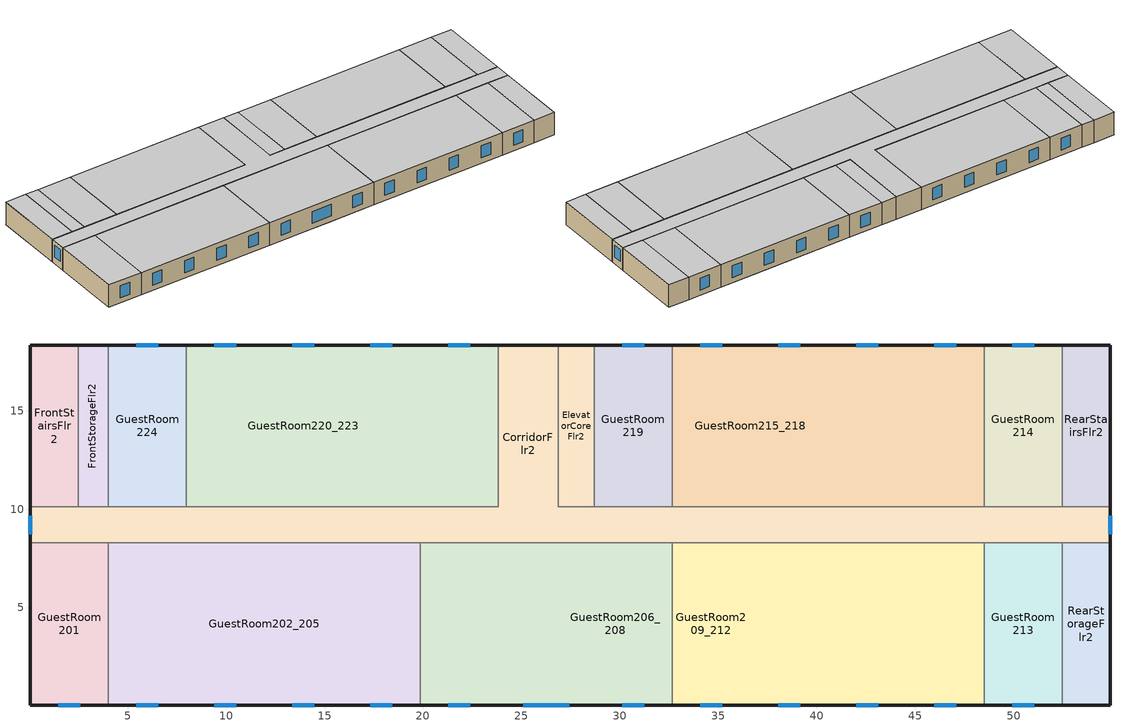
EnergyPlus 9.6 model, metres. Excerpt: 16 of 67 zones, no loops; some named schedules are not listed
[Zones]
RearStairsFlr2
 floor to RearStairsFlr1 (int_slab_floor): 54.91,10.11 52.47,10.11 52.47,18.34 54.91,18.34 z3.35
 wall outside (res_ext_wall): 54.91,10.11 54.91,18.34 52.47,18.34 z3.35:6.1
 wall to GuestRoom214 (int_wall): 52.47,18.34 52.47,10.11 z3.35:6.1
 wall to CorridorFlr2 (int_wall): 52.47,10.11 54.91,10.11 z3.35:6.1
 ceiling to RearStairsFlr3 (int_slab_ceiling): 52.47,10.11 54.91,10.11 54.91,18.34 52.47,18.34 z6.1
CorridorFlr2
 floor to CorridorFlr1 (int_slab_floor): 54.91,8.28 0.05,8.28 0.05,10.11 23.82,10.11 23.82,18.34 26.87,18.34 26.87,10.11 54.91,10.11 z3.35
 wall outside (res_ext_wall): 54.91,8.28 54.91,10.11 / 26.87,18.34 23.82,18.34 / 0.05,10.11 0.05,8.28 z3.35:6.1
 wall to GuestRoom214 (int_wall): 52.47,10.11 48.51,10.11 z3.35:6.1
 wall to GuestRoom215_218 (int_wall): 48.51,10.11 32.66,10.11 z3.35:6.1
 wall to GuestRoom219 (int_wall): 32.66,10.11 28.7,10.11 z3.35:6.1
 wall to ElevatorCoreFlr2 (int_wall): 28.7,10.11 26.87,10.11 26.87,18.34 z3.35:6.1
 wall to GuestRoom220_223 (int_wall): 23.82,18.34 23.82,10.11 7.97,10.11 z3.35:6.1
 wall to GuestRoom224 (int_wall): 7.97,10.11 4.01,10.11 z3.35:6.1
 wall to FrontStorageFlr2 (int_wall): 4.01,10.11 2.49,10.11 z3.35:6.1
 wall to FrontStairsFlr2 (int_wall): 2.49,10.11 0.05,10.11 z3.35:6.1
 wall to GuestRoom201 (int_wall): 0.05,8.28 4.01,8.28 z3.35:6.1
 wall to GuestRoom202_205 (int_wall): 4.01,8.28 19.86,8.28 z3.35:6.1
 wall to GuestRoom206_208 (int_wall): 19.86,8.28 32.66,8.28 z3.35:6.1
 wall to GuestRoom209_212 (int_wall): 32.66,8.28 48.51,8.28 z3.35:6.1
 wall to GuestRoom213 (int_wall): 48.51,8.28 52.47,8.28 z3.35:6.1
 wall to RearStorageFlr2 (int_wall): 52.47,8.28 54.91,8.28 z3.35:6.1
 window (ResWindow_U_0.38_SHGC_0.38): 54.91,8.73 54.91,9.66 / 0.05,9.66 0.05,8.73 z4.19:5.61
 ceiling to CorridorFlr3 (int_slab_ceiling): 0.05,8.28 54.91,8.28 54.91,10.11 26.87,10.11 26.87,18.34 23.82,18.34 23.82,10.11 0.05,10.11 z6.1
GuestRoom206_208
 floor to CorridorFlr1 (int_slab_floor): 26.87,0.05 23.82,0.05 23.82,8.28 26.87,8.28 z3.35
 floor to RestroomFlr1 (int_slab_floor): 23.82,0.05 19.86,0.05 19.86,8.28 23.82,8.28 z3.35
 floor to MeetingRoomFlr1 (int_slab_floor): 32.66,0.05 26.87,0.05 26.87,8.28 32.66,8.28 z3.35
 wall outside (res_ext_wall): 19.86,0.05 32.66,0.05 z3.35:6.1
 wall to GuestRoom202_205 (int_wall): 19.86,8.28 19.86,0.05 z3.35:6.1
 wall to GuestRoom209_212 (int_wall): 32.66,0.05 32.66,8.28 z3.35:6.1
 window (ResWindow_U_0.38_SHGC_0.38): 21.27,0.05 22.41,0.05 / 25.08,0.05 27.44,0.05 / 30.11,0.05 31.25,0.05 z4:5.45
 ceiling to GuestRoom306_308 (int_slab_ceiling): 19.86,0.05 32.66,0.05 32.66,8.28 19.86,8.28 z6.1
RearStorageFlr2
 floor to RearStorageFlr1 (int_slab_floor): 54.91,0.05 52.47,0.05 52.47,8.28 54.91,8.28 z3.35
 wall outside (res_ext_wall): 52.47,0.05 54.91,0.05 54.91,8.28 z3.35:6.1
 wall to GuestRoom213 (int_wall): 52.47,8.28 52.47,0.05 z3.35:6.1
 ceiling to RearStorageFlr3 (int_slab_ceiling): 52.47,0.05 54.91,0.05 54.91,8.28 52.47,8.28 z6.1
GuestRoom201
 floor to FrontLoungeFlr1 (int_slab_floor): 4.01,0.05 0.05,0.05 0.05,8.28 4.01,8.28 z3.35
 wall outside (res_ext_wall): 0.05,8.28 0.05,0.05 4.01,0.05 z3.35:6.1
 wall to GuestRoom202_205 (int_wall): 4.01,0.05 4.01,8.28 z3.35:6.1
 window (ResWindow_U_0.38_SHGC_0.38): 1.46,0.05 2.6,0.05 z4:5.45
 ceiling to GuestRoom301 (int_slab_ceiling): 0.05,0.05 4.01,0.05 4.01,8.28 0.05,8.28 z6.1
GuestRoom202_205
 floor to FrontLoungeFlr1 (int_slab_floor): 19.86,0.05 4.01,0.05 4.01,8.28 19.86,8.28 z3.35
 wall outside (res_ext_wall): 4.01,0.05 19.86,0.05 z3.35:6.1
 window (ResWindow_U_0.38_SHGC_0.38): 5.42,0.05 6.56,0.05 / 9.39,0.05 10.52,0.05 / 13.35,0.05 14.49,0.05 / 17.31,0.05 18.45,0.05 z4:5.45
 ceiling to GuestRoom302_305 (int_slab_ceiling): 4.01,0.05 19.86,0.05 19.86,8.28 4.01,8.28 z6.1
GuestRoom209_212
 floor to MeetingRoomFlr1 (int_slab_floor): 36.62,0.05 32.66,0.05 32.66,8.28 36.62,8.28 z3.35
 floor to MechanicalRoomFlr1 (int_slab_floor): 40.59,0.05 36.62,0.05 36.62,8.28 40.59,8.28 z3.35
 floor to GuestRoom101 (int_slab_floor): 44.55,0.05 40.59,0.05 40.59,8.28 44.55,8.28 z3.35
 floor to GuestRoom102 (int_slab_floor): 48.51,0.05 44.55,0.05 44.55,8.28 48.51,8.28 z3.35
 wall outside (res_ext_wall): 32.66,0.05 48.51,0.05 z3.35:6.1
 wall to GuestRoom213 (int_wall): 48.51,0.05 48.51,8.28 z3.35:6.1
 window (ResWindow_U_0.38_SHGC_0.38): 34.07,0.05 35.21,0.05 / 38.04,0.05 39.18,0.05 / 42,0.05 43.14,0.05 / 45.96,0.05 47.1,0.05 z4:5.45
 ceiling to GuestRoom309_312 (int_slab_ceiling): 32.66,0.05 48.51,0.05 48.51,8.28 32.66,8.28 z6.1
GuestRoom213
 floor to GuestRoom103 (int_slab_floor): 52.47,0.05 48.51,0.05 48.51,8.28 52.47,8.28 z3.35
 wall outside (res_ext_wall): 48.51,0.05 52.47,0.05 z3.35:6.1
 window (ResWindow_U_0.38_SHGC_0.38): 49.92,0.05 51.06,0.05 z4:5.45
 ceiling to GuestRoom313 (int_slab_ceiling): 48.51,0.05 52.47,0.05 52.47,8.28 48.51,8.28 z6.1
GuestRoom214
 floor to GuestRoom104 (int_slab_floor): 52.47,10.11 48.51,10.11 48.51,18.34 52.47,18.34 z3.35
 wall outside (res_ext_wall): 52.47,18.34 48.51,18.34 z3.35:6.1
 wall to GuestRoom215_218 (int_wall): 48.51,18.34 48.51,10.11 z3.35:6.1
 window (ResWindow_U_0.38_SHGC_0.38): 51.06,18.34 49.92,18.34 z4:5.45
 ceiling to GuestRoom314 (int_slab_ceiling): 48.51,10.11 52.47,10.11 52.47,18.34 48.51,18.34 z6.1
GuestRoom215_218
 floor to GuestRoom105 (int_slab_floor): 48.51,10.11 44.55,10.11 44.55,18.34 48.51,18.34 z3.35
 floor to EmployeeLoungeFlr1 (int_slab_floor): 44.55,10.11 40.59,10.11 40.59,18.34 44.55,18.34 z3.35
 floor to LaundryRoomFlr1 (int_slab_floor): 40.59,10.11 32.66,10.11 32.66,18.34 40.59,18.34 z3.35
 wall outside (res_ext_wall): 48.51,18.34 32.66,18.34 z3.35:6.1
 wall to GuestRoom219 (int_wall): 32.66,18.34 32.66,10.11 z3.35:6.1
 window (ResWindow_U_0.38_SHGC_0.38): 47.1,18.34 45.96,18.34 / 43.14,18.34 42,18.34 / 39.18,18.34 38.04,18.34 / 35.21,18.34 34.07,18.34 z4:5.45
 ceiling to GuestRoom315_318 (int_slab_ceiling): 32.66,10.11 48.51,10.11 48.51,18.34 32.66,18.34 z6.1
GuestRoom219
 floor to LaundryRoomFlr1 (int_slab_floor): 32.66,10.11 28.7,10.11 28.7,18.34 32.66,18.34 z3.35
 wall outside (res_ext_wall): 32.66,18.34 28.7,18.34 z3.35:6.1
 wall to ElevatorCoreFlr2 (int_wall): 28.7,18.34 28.7,10.11 z3.35:6.1
 window (ResWindow_U_0.38_SHGC_0.38): 31.25,18.34 30.11,18.34 z4:5.45
 ceiling to GuestRoom319 (int_slab_ceiling): 28.7,10.11 32.66,10.11 32.66,18.34 28.7,18.34 z6.1
ElevatorCoreFlr2
 floor to ElevatorCoreFlr1 (int_slab_floor): 28.7,10.11 26.87,10.11 26.87,18.34 28.7,18.34 z3.35
 wall outside (res_ext_wall): 28.7,18.34 26.87,18.34 z3.35:6.1
 ceiling to ElevatorCoreFlr3 (int_slab_ceiling): 26.87,10.11 28.7,10.11 28.7,18.34 26.87,18.34 z6.1
GuestRoom220_223
 floor to ExerciseCenterFlr1 (int_slab_floor): 23.82,10.11 19.86,10.11 19.86,18.34 23.82,18.34 z3.35
 floor to FrontOfficeFlr1 (int_slab_floor): 19.86,10.11 7.97,10.11 7.97,18.34 19.86,18.34 z3.35
 wall outside (res_ext_wall): 23.82,18.34 7.97,18.34 z3.35:6.1
 wall to GuestRoom224 (int_wall): 7.97,18.34 7.97,10.11 z3.35:6.1
 window (ResWindow_U_0.38_SHGC_0.38): 22.41,18.34 21.27,18.34 / 18.45,18.34 17.31,18.34 / 14.49,18.34 13.35,18.34 / 10.52,18.34 9.39,18.34 z4:5.45
 ceiling to GuestRoom320_323 (int_slab_ceiling): 7.97,10.11 23.82,10.11 23.82,18.34 7.97,18.34 z6.1
GuestRoom224
 floor to FrontOfficeFlr1 (int_slab_floor): 7.97,10.11 4.01,10.11 4.01,18.34 7.97,18.34 z3.35
 wall outside (res_ext_wall): 7.97,18.34 4.01,18.34 z3.35:6.1
 wall to FrontStorageFlr2 (int_wall): 4.01,18.34 4.01,10.11 z3.35:6.1
 window (ResWindow_U_0.38_SHGC_0.38): 6.56,18.34 5.42,18.34 z4:5.45
 ceiling to GuestRoom324 (int_slab_ceiling): 4.01,10.11 7.97,10.11 7.97,18.34 4.01,18.34 z6.1
FrontStairsFlr2
 floor to FrontStairsFlr1 (int_slab_floor): 2.49,10.11 0.05,10.11 0.05,18.34 2.49,18.34 z3.35
 wall outside (res_ext_wall): 2.49,18.34 0.05,18.34 0.05,10.11 z3.35:6.1
 wall to FrontStorageFlr2 (int_wall): 2.49,10.11 2.49,18.34 z3.35:6.1
 ceiling to FrontStairsFlr3 (int_slab_ceiling): 0.05,10.11 2.49,10.11 2.49,18.34 0.05,18.34 z6.1
FrontStorageFlr2
 floor to FrontStorageFlr1 (int_slab_floor): 4.01,10.11 2.49,10.11 2.49,18.34 4.01,18.34 z3.35
 wall outside (res_ext_wall): 4.01,18.34 2.49,18.34 z3.35:6.1
 ceiling to FrontStorageFlr3 (int_slab_ceiling): 2.49,10.11 4.01,10.11 4.01,18.34 2.49,18.34 z6.1
[Building]
HotelSmall: North Axis {deg}=180; Terrain=Suburbs; Loads Convergence Tolerance Value {W}=0.04; Temperature Convergence Tolerance Value {deltaC}=0.4; Solar Distribution=FullExterior; Maximum Number of Warmup Days=25; Minimum Number of Warmup Days=6
[Site:Location]
Denver-Aurora-Buckley.AFB_CO_USA WMO=724695: Latitude {deg}=39.72; Longitude {deg}=-104.75; Time Zone {hr}=-7; Elevation {m}=1726
[SizingPeriod:DesignDay] Day of Month=21; Dry-Bulb Temperature Range Modifier Type=DefaultMultipliers; Humidity Condition Type=Wetbulb; Barometric Pressure {Pa}=82237; Rain Indicator=No; Snow Indicator=No; Daylight Saving Time Indicator=No
Name | Month | Day Type | Maximum Dry-Bulb Temperature {C} | Daily Dry-Bulb Temperature Range {deltaC} | Wetbulb or DewPoint at Maximum Dry-Bulb {C} | Wind Speed {m/s} | Wind Direction {deg} | Solar Model Indicator | Sky Clearness | ASHRAE Clear Sky Optical Depth for Beam Irradiance (taub) | ASHRAE Clear Sky Optical Depth for Diffuse Irradiance (taud)
Denver-Aurora-Buckley.AFB_CO_USA Ann Htg 99.6% Condns DB | 12 | WinterDesignDay | -17.9 | 0 | -17.9 | 2.5 | 180 | ASHRAEClearSky | 0
Denver-Aurora-Buckley.AFB_CO_USA Ann Clg .4% Condns DB=>MWB | 7 | SummerDesignDay | 33.9 | 14.8 | 15 | 3.6 | 30 | ASHRAETau |  | 0.423 | 2.02
[Site:WaterMainsTemperature]
Calculation Method=Correlation; Annual Average Outdoor Air Temperature {C}=9.95; Maximum Difference In Monthly Average Outdoor Air Temperatures {deltaC}=23.7
[Site:GroundTemperature:FCfactorMethod]
7.1, 3, -1, 0.8, -0.2, 4.8, 6.1, 13.7, 22.2, 22.7, 21.7, 18.5
[Material:NoMass] Thermal Absorptance=0.9; Solar Absorptance=0.7
Name | Roughness | Thermal Resistance {m2-K/W} | Visible Absorptance
CP02 CARPET PAD | VeryRough | 0.21648 | 0.8
Res_Exterior_Wall_Insulation | MediumSmooth | 2.81828 | 0.7
[Construction]
int_wall: G01 13mm gypsum board, G01 13mm gypsum board
int_slab_floor: 100mm Normalweight concrete floor, CP02 CARPET PAD
int_slab_ceiling: CP02 CARPET PAD, 100mm Normalweight concrete floor
res_ext_wall: F07 25mm stucco, G01 16mm gypsum board, Res_Exterior_Wall_Insulation, G01 16mm gypsum board
ResWindow_U_0.38_SHGC_0.38: Residential Window Glazing Layer
[Material]
Name | Roughness | Thickness {m} | Conductivity {W/m-K} | Density {kg/m3} | Specific Heat {J/kg-K} | Thermal Absorptance | Solar Absorptance | Visible Absorptance
F07 25mm stucco | Smooth | 0.0254 | 0.72 | 1856 | 840 | 0.9 | 0.7 | 0.7
G01 13mm gypsum board | Smooth | 0.0127 | 0.16 | 800 | 1090 | 0.9 | 0.7 | 0.5
G01 16mm gypsum board | MediumSmooth | 0.0159 | 0.16 | 800 | 1090
100mm Normalweight concrete floor | MediumRough | 0.1016 | 2.31 | 2322 | 832
[WindowMaterial:SimpleGlazingSystem]
Residential Window Glazing Layer: U-Factor {W/m2-K}=2.15774; Solar Heat Gain Coefficient=0.38; Visible Transmittance=0.418
[Zone] Type=1; Multiplier=1
RearStairsFlr2; CorridorFlr2; RearStorageFlr2; GuestRoom201; GuestRoom202_205; GuestRoom206_208; GuestRoom209_212; GuestRoom213; GuestRoom214; GuestRoom215_218; ElevatorCoreFlr2; GuestRoom219; GuestRoom220_223; GuestRoom224; FrontStorageFlr2; FrontStairsFlr2
[People] Number of People Calculation Method=People; Fraction Radiant=0.3; Sensible Heat Fraction=autocalculate; Activity Level Schedule=Activity_Sch; Mean Radiant Temperature Calculation Type=ZoneAveraged
Name | Zone or ZoneList or Space or SpaceList | Number of People Schedule | Number of People
CorridorFlr2_People | CorridorFlr2 | AlwaysOff | 0
ElevatorCoreFlr2_People | ElevatorCoreFlr2 | AlwaysOff | 0
FrontStairsFlr2_People | FrontStairsFlr2 | AlwaysOff | 0
FrontStorageFlr2_People | FrontStorageFlr2 | AlwaysOff | 0
GuestRoom201_People | GuestRoom201 | AlwaysOff | 1.5
GuestRoom202_205_People | GuestRoom202_205 | GuestRoom_Occ_Sch | 6
GuestRoom206_208_People | GuestRoom206_208 | GuestRoom_Occ_Sch | 4.5
GuestRoom209_212_People | GuestRoom209_212 | GuestRoom_Occ_Sch | 6
GuestRoom213_People | GuestRoom213 | GuestRoom_Occ_Sch | 1.5
GuestRoom214_People | GuestRoom214 | GuestRoom_Occ_Sch | 1.5
GuestRoom215_218_People | GuestRoom215_218 | AlwaysOff | 6
GuestRoom219_People | GuestRoom219 | GuestRoom_Occ_Sch | 1.5
GuestRoom220_223_People | GuestRoom220_223 | GuestRoom_Occ_Sch | 6
GuestRoom224_People | GuestRoom224 | GuestRoom_Occ_Sch | 1.5
RearStairsFlr2_People | RearStairsFlr2 | AlwaysOff | 0
RearStorageFlr2_People | RearStorageFlr2 | AlwaysOff | 0
[Lights] Design Level Calculation Method=Watts/Area; Lighting Level {W}=0; Return Air Fraction=0; Fraction Radiant=0.7; Fraction Visible=0.2; Fraction Replaceable=1
Name | Zone or ZoneList or Space or SpaceList | Schedule | Watts per Zone Floor Area {W/m2}
CorridorFlr2_Lights | CorridorFlr2 | BLDG_LIGHT_CORRIDOR_SCH | 8.52502
ElevatorCoreFlr2_Lights | ElevatorCoreFlr2 | AlwaysOff | 0
FrontStairsFlr2_Lights | FrontStairsFlr2 | BLDG_LIGHT_STAIR_SCH | 6.24307
FrontStorageFlr2_Lights | FrontStorageFlr2 | BLDG_LIGHT_STORAGE_SCH | 4.9514
GuestRoom201_Lights | GuestRoom201 | AlwaysOff | 8.28821
GuestRoom202_205_Lights | GuestRoom202_205 | BLDG_LIGHT_GUESTROOM_SCH | 8.28821
GuestRoom206_208_Lights | GuestRoom206_208 | BLDG_LIGHT_GUESTROOM_SCH | 8.28821
GuestRoom209_212_Lights | GuestRoom209_212 | BLDG_LIGHT_GUESTROOM_SCH | 8.28821
GuestRoom213_Lights | GuestRoom213 | BLDG_LIGHT_GUESTROOM_SCH | 8.28821
GuestRoom214_Lights | GuestRoom214 | BLDG_LIGHT_GUESTROOM_SCH | 8.28821
GuestRoom215_218_Lights | GuestRoom215_218 | AlwaysOff | 8.28821
GuestRoom219_Lights | GuestRoom219 | BLDG_LIGHT_GUESTROOM_SCH | 8.28821
GuestRoom220_223_Lights | GuestRoom220_223 | BLDG_LIGHT_GUESTROOM_SCH | 8.28821
GuestRoom224_Lights | GuestRoom224 | BLDG_LIGHT_GUESTROOM_SCH | 8.28821
RearStairsFlr2_Lights | RearStairsFlr2 | BLDG_LIGHT_STAIR_SCH | 6.24307
RearStorageFlr2_Lights | RearStorageFlr2 | BLDG_LIGHT_STORAGE_SCH | 4.9514
[ElectricEquipment] Fraction Latent=0; Fraction Radiant=0.5; Fraction Lost=0
Name | Zone or ZoneList or Space or SpaceList | Schedule | Design Level Calculation Method | Design Level {W} | Watts per Zone Floor Area {W/m2}
CorridorFlr2_PlugLoad | CorridorFlr2 | AlwaysOff | EquipmentLevel | 0
ElevatorCoreFlr2_PlugLoad | ElevatorCoreFlr2 | AlwaysOff | EquipmentLevel | 0
FrontStairsFlr2_PlugLoad | FrontStairsFlr2 | AlwaysOff | EquipmentLevel | 0
FrontStorageFlr2_PlugLoad | FrontStorageFlr2 | AlwaysOff | EquipmentLevel | 0
GuestRoom201_PlugLoad | GuestRoom201 | AlwaysOff | Watts/Area |  | 11.8935
GuestRoom202_205_PlugLoad | GuestRoom202_205 | Guestroom_Eqp_Sch_Adva | Watts/Area |  | 11.8935
GuestRoom206_208_PlugLoad | GuestRoom206_208 | Guestroom_Eqp_Sch_Adva | Watts/Area |  | 11.8935
GuestRoom209_212_PlugLoad | GuestRoom209_212 | Guestroom_Eqp_Sch_Adva | Watts/Area |  | 11.8935
GuestRoom213_PlugLoad | GuestRoom213 | Guestroom_Eqp_Sch_Adva | Watts/Area |  | 11.8935
GuestRoom214_PlugLoad | GuestRoom214 | Guestroom_Eqp_Sch_Adva | Watts/Area |  | 11.8935
GuestRoom215_218_PlugLoad | GuestRoom215_218 | AlwaysOff | Watts/Area |  | 11.8935
GuestRoom219_PlugLoad | GuestRoom219 | Guestroom_Eqp_Sch_Adva | Watts/Area |  | 11.8935
GuestRoom220_223_PlugLoad | GuestRoom220_223 | Guestroom_Eqp_Sch_Adva | Watts/Area |  | 11.8935
GuestRoom224_PlugLoad | GuestRoom224 | Guestroom_Eqp_Sch_Adva | Watts/Area |  | 11.8935
RearStairsFlr2_PlugLoad | RearStairsFlr2 | AlwaysOff | EquipmentLevel | 0
RearStorageFlr2_PlugLoad | RearStorageFlr2 | AlwaysOff | EquipmentLevel | 0
[ZoneInfiltration:DesignFlowRate] Design Flow Rate Calculation Method=Flow/ExteriorArea; Design Flow Rate {m3/s}=0; Flow per Exterior Surface Area {m3/s-m2}=0.00056896; Constant Term Coefficient=0; Temperature Term Coefficient=0; Velocity Term Coefficient=0.224; Velocity Squared Term Coefficient=0
Name | Zone or ZoneList | Schedule
CorridorFlr2_Infiltration | CorridorFlr2 | AlwaysOn
ElevatorCoreFlr2_Infiltration | ElevatorCoreFlr2 | AlwaysOn
FrontStairsFlr2_Infiltration | FrontStairsFlr2 | AlwaysOn
FrontStorageFlr2_Infiltration | FrontStorageFlr2 | AlwaysOn
GuestRoom201_Infiltration | GuestRoom201 | GuestRoom_Infil_Sch
GuestRoom202_205_Infiltration | GuestRoom202_205 | GuestRoom_Infil_Sch
GuestRoom206_208_Infiltration | GuestRoom206_208 | GuestRoom_Infil_Sch
GuestRoom209_212_Infiltration | GuestRoom209_212 | GuestRoom_Infil_Sch
GuestRoom213_Infiltration | GuestRoom213 | GuestRoom_Infil_Sch
GuestRoom214_Infiltration | GuestRoom214 | GuestRoom_Infil_Sch
GuestRoom215_218_Infiltration | GuestRoom215_218 | GuestRoom_Infil_Sch
GuestRoom219_Infiltration | GuestRoom219 | GuestRoom_Infil_Sch
GuestRoom220_223_Infiltration | GuestRoom220_223 | GuestRoom_Infil_Sch
GuestRoom224_Infiltration | GuestRoom224 | GuestRoom_Infil_Sch
RearStairsFlr2_Infiltration | RearStairsFlr2 | AlwaysOn
RearStorageFlr2_Infiltration | RearStorageFlr2 | AlwaysOn
[Exterior:Lights]
Exterior_Lights: Schedule=Exterior_Lgt_ALWAYS_ON; Design Level {W}=2819.7; Control Option=AstronomicalClock
[Sizing:Zone] Zone Cooling Design Supply Air Temperature Input Method=SupplyAirTemperature; Zone Cooling Design Supply Air Temperature {C}=14; Zone Heating Design Supply Air Temperature Input Method=SupplyAirTemperature; Zone Heating Design Supply Air Temperature {C}=50; Zone Cooling Design Supply Air Humidity Ratio {kgWater/kgDryAir}=0.008; Zone Heating Design Supply Air Humidity Ratio {kgWater/kgDryAir}=0.008; Cooling Design Air Flow Method=DesignDay; Cooling Design Air Flow Rate {m3/s}=0; Cooling Minimum Air Flow Fraction=0; Heating Design Air Flow Method=DesignDay; Heating Design Air Flow Rate {m3/s}=0; Heating Maximum Air Flow Fraction=0; Account for Dedicated Outdoor Air System=No; Dedicated Outdoor Air System Control Strategy=NeutralSupplyAir; Dedicated Outdoor Air Low Setpoint Temperature for Design {C}=autosize; Dedicated Outdoor Air High Setpoint Temperature for Design {C}=autosize
Name | Design Specification Outdoor Air Object
RearStairsFlr2 | SZ DSOA RearStairsFlr2
CorridorFlr2 | SZ DSOA CorridorFlr2
GuestRoom201 | SZ DSOA GuestRoom201
GuestRoom202_205 | SZ DSOA GuestRoom202_205
GuestRoom206_208 | SZ DSOA GuestRoom206_208
GuestRoom209_212 | SZ DSOA GuestRoom209_212
GuestRoom213 | SZ DSOA GuestRoom213
GuestRoom214 | SZ DSOA GuestRoom214
GuestRoom215_218 | SZ DSOA GuestRoom215_218
GuestRoom219 | SZ DSOA GuestRoom219
GuestRoom220_223 | SZ DSOA GuestRoom220_223
GuestRoom224 | SZ DSOA GuestRoom224
FrontStairsFlr2 | SZ DSOA FrontStairsFlr2
[ZoneControl:Thermostat]
Name | Zone or ZoneList | Control Type Schedule | Control 1
201 Thermostat | GuestRoom201 | COMPACT HVAC-ALWAYS 4 | VacGuestRoom Thermostat Dual SP Control
202_205 Thermostat | GuestRoom202_205 | COMPACT HVAC-ALWAYS 4 | N OccGuestRoom Thermostat Dual SP Control
206_208 Thermostat | GuestRoom206_208 | COMPACT HVAC-ALWAYS 4 | N OccGuestRoom Thermostat Dual SP Control
209_212 Thermostat | GuestRoom209_212 | COMPACT HVAC-ALWAYS 4 | N OccGuestRoom Thermostat Dual SP Control
213 Thermostat | GuestRoom213 | COMPACT HVAC-ALWAYS 4 | N OccGuestRoom Thermostat Dual SP Control
214 Thermostat | GuestRoom214 | COMPACT HVAC-ALWAYS 4 | S OccGuestRoom Thermostat Dual SP Control
215_218 Thermostat | GuestRoom215_218 | COMPACT HVAC-ALWAYS 4 | VacGuestRoom Thermostat Dual SP Control
219 Thermostat | GuestRoom219 | COMPACT HVAC-ALWAYS 4 | S OccGuestRoom Thermostat Dual SP Control
220_223 Thermostat | GuestRoom220_223 | COMPACT HVAC-ALWAYS 4 | S OccGuestRoom Thermostat Dual SP Control
224 Thermostat | GuestRoom224 | COMPACT HVAC-ALWAYS 4 | S OccGuestRoom Thermostat Dual SP Control
RearStairsFlr2 Thermostat | RearStairsFlr2 | COMPACT HVAC-ALWAYS 1 | SemiHeated_HtgSP
FrontStairsFlr2 Thermostat | FrontStairsFlr2 | COMPACT HVAC-ALWAYS 1 | SemiHeated_HtgSP
CorridorFlr2 Thermostat | CorridorFlr2 | COMPACT HVAC-ALWAYS 4 | CommonArea Thermostat Dual SP Control
[Zone equipment]
GuestRoom201: 201 PTAC
[ZoneVentilation:WindandStackOpenArea] Opening Area {m2}=0.0021; Opening Area Fraction Schedule=Sliding_Doors_Ventilation_Availability_SCH; Opening Effectiveness=autocalculate; Height Difference {m}=5.7909; Discharge Coefficient for Opening=autocalculate; Minimum Indoor Temperature {C}=18.89; Maximum Indoor Temperature {C}=25.56; Delta Temperature {deltaC}=-100; Minimum Outdoor Temperature {C}=15.56; Maximum Outdoor Temperature {C}=26.67; Maximum Wind Speed {m/s}=40
Name | Zone | Effective Angle {deg}
GUESTROOM202_205 Sliding Door Ventilation | GUESTROOM202_205 | 0
GUESTROOM206_208 Sliding Door Ventilation | GUESTROOM206_208 | 0
GUESTROOM209_212 Sliding Door Ventilation | GUESTROOM209_212 | 0
GUESTROOM213 Sliding Door Ventilation | GUESTROOM213 | 0
GUESTROOM214 Sliding Door Ventilation | GUESTROOM214 | 180
GUESTROOM219 Sliding Door Ventilation | GUESTROOM219 | 180
GUESTROOM220_223 Sliding Door Ventilation | GUESTROOM220_223 | 180
GUESTROOM224 Sliding Door Ventilation | GUESTROOM224 | 180
